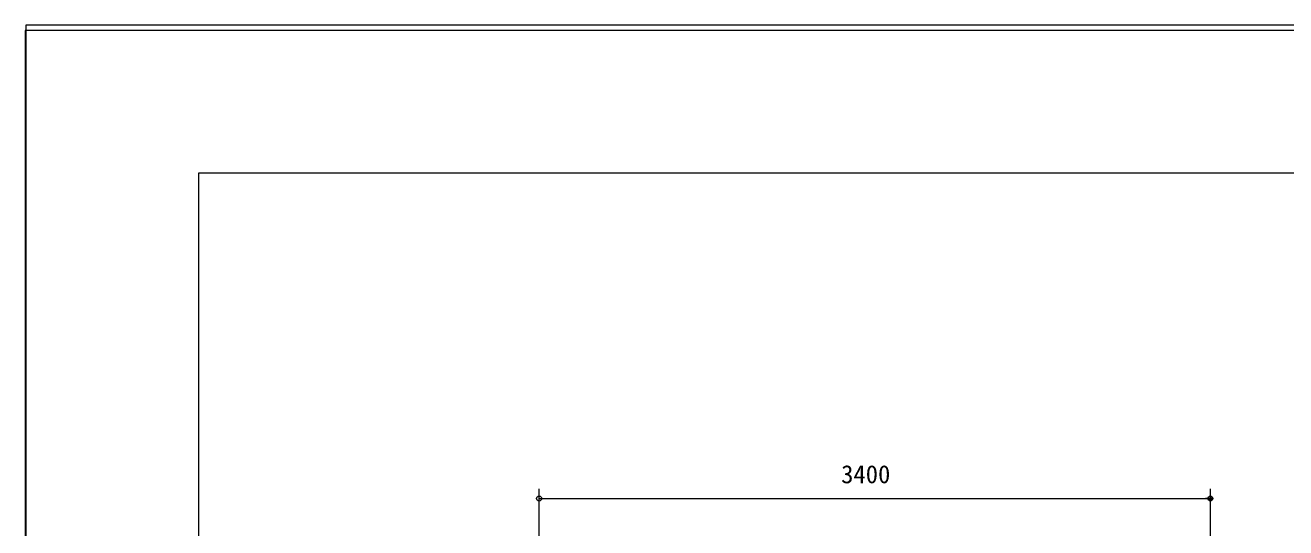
# Model space of a CAD drawing. Units: millimetres, scale not verified. Extents: x 0 to 420, y 0 to 297.
# Drawn here: x 0.2 to 127.9, y 246.3 to 297.3 of the extents above; entities that cross this region are included whole.
import ezdxf
from ezdxf.enums import TextEntityAlignment as Align

# ---------------------------------------------------------------- set-up
doc = ezdxf.new("R2010")
doc.units = ezdxf.units.MM
doc.header["$LTSCALE"] = 0.5
doc.header["$PDMODE"] = 32
doc.header["$PDSIZE"] = 0.25
for name, color, linetype, lineweight in [('DEFPOINTS_3', 7, 'Continuous', 0), ('LY_2', 7, 'Continuous', 0), ('LY_5', 2, 'Continuous', 18), ('LY_6', 7, 'Continuous', 0)]:
    doc.layers.add(name, color=color, linetype=linetype, lineweight=lineweight)
doc.styles.add('ＭＳ ゴシック', font='')
doc.styles.get('ＭＳ ゴシック').set_extended_font_data('MS Gothic')

# ---------------------------------------------------------------- blocks, each defined once
blk = doc.blocks.new('-022-_DOTBLANK')
at = {"color": 7, "linetype": 'Continuous', "lineweight": 0}
blk.add_line((-0.5, 0), (-1, 0), dxfattribs=at)
blk.add_circle((0, 0), 0.5, dxfattribs=at)

msp = doc.modelspace()

# ---------------------------------------------------------------- linework, layer by layer
at = {"layer": 'DEFPOINTS_3'}
for p, q in [((420.25, 297.2677), (0.25, 297.2677)), ((0.25, 297.2677), (0.25, 0.2677))]:
    msp.add_line(p, q, dxfattribs=at)
at = {"layer": 'LY_2'}
for p, q in [((17.75, 282.2677), (17.75, 15.2677)), ((402.75, 282.2677), (17.75, 282.2677))]:
    msp.add_line(p, q, dxfattribs=at)
at = {"layer": 'LY_5', "color": 7, "lineweight": 0}
for p, q in [((420.3046, 296.727), (0.1954, 296.727)), ((0.1954, 296.727), (0.1954, -0.2677))]:
    msp.add_line(p, q, dxfattribs=at)
at = {"layer": 'LY_6'}
for p, q in [((52.25, 241.2677), (52.25, 250.2857)), ((52.25, 249.2857), (120.25, 249.2857)), ((120.25, 241.2677), (120.25, 250.2857))]:
    msp.add_line(p, q, dxfattribs=at)
msp.add_point((120.25, 249.2857), dxfattribs=at)

# ---------------------------------------------------------------- block references
at = {"layer": 'LY_6', "xscale": 0.5, "yscale": 0.5, "rotation": 180}
msp.add_blockref('-022-_DOTBLANK', (52.25, 249.2857), dxfattribs=at)
at = {"layer": 'LY_6', "xscale": 0.5, "yscale": 0.5}
msp.add_blockref('-022-_DOTBLANK', (120.25, 249.2857), dxfattribs=at)

# ---------------------------------------------------------------- texts
at = {"layer": 'LY_6', "style": 'ＭＳ ゴシック'}
msp.add_text('3400', height=1.833, dxfattribs=at).set_placement((82.8479, 250.2857), align=Align.BOTTOM_LEFT)

doc.saveas('drawing.dxf')
